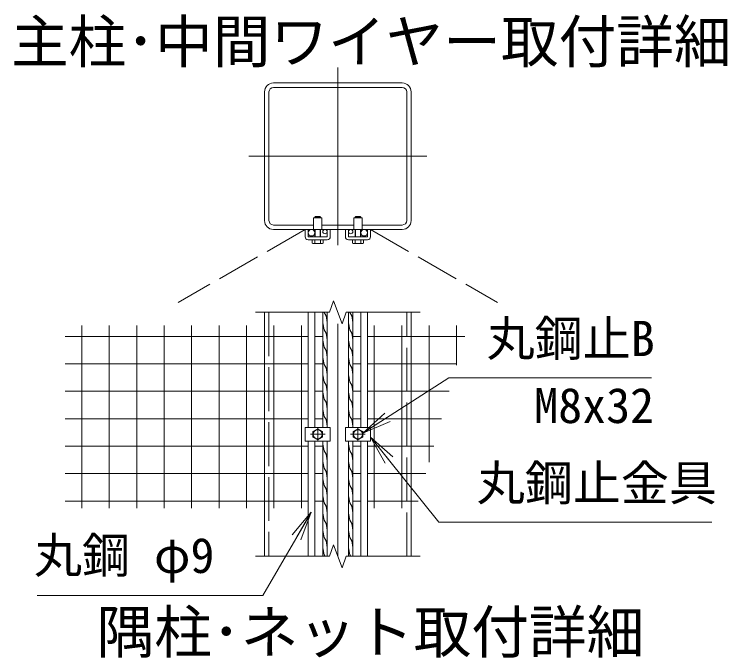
# Model space of a CAD drawing. Units: millimetres at full size; details may follow other scales. Extents: x -16800 to 16800, y -11880 to 11880.
# Drawn here: x 10636 to 14512, y 1031 to 4548 of the extents above; entities that cross this region are included whole.
import ezdxf
from ezdxf.enums import TextEntityAlignment as Align

# ---------------------------------------------------------------- set-up
doc = ezdxf.new("R2010")
doc.units = ezdxf.units.MM
doc.header["$LTSCALE"] = 40
doc.linetypes.add('DASHED', pattern=[7.5, 6, -1.5])
doc.linetypes.add('USER1', pattern=[50.8, 31.75, -6.35, 6.35, -6.35])
for name, color, linetype, lineweight in [('0-0_D-STR1', 1, 'Continuous', 18), ('0-1_D-BMK', 2, 'USER1', 13), ('0-2_D-STR3', 3, 'Continuous', 13), ('0-6_D-STR-DIM', 7, 'Continuous', 13), ('0-7_0', 7, 'Continuous', 18), ('0-9_D-STR-TXT', 7, 'Continuous', 13), ('0-A_D-STR2', 7, 'Continuous', 13), ('0-B_D-TTL-TXT', 7, 'Continuous', 13)]:
    doc.layers.add(name, color=color, linetype=linetype, lineweight=lineweight)
doc.styles.add('ＭＳ ゴシック', font='')
doc.styles.get('ＭＳ ゴシック').set_extended_font_data('MS Gothic')

# ---------------------------------------------------------------- blocks, each defined once
blk = doc.blocks.new('_Open')
at = {"layer": '0-7_0'}
blk.add_line((-40, 6.67), (0, 0), dxfattribs=at)
blk.add_lwpolyline([(-40, -6.67), (0, 0), (-40, 0)], dxfattribs=at)

msp = doc.modelspace()

# ---------------------------------------------------------------- linework, layer by layer
at = {"layer": '0-0_D-STR1'}
for p, q in [((12755.9, 4171.85), (12051.9, 4171.85)), ((12755.9, 4147.85), (12051.9, 4147.85)), ((12003.9, 4123.85), (12003.9, 3419.85)), ((12027.9, 4123.85), (12027.9, 3419.85)), ((12779.9, 3419.85), (12779.9, 4123.85)), ((12803.9, 3419.85), (12803.9, 4123.85)), ((12051.9, 3395.85), (12271.66, 3395.85)), ((12051.9, 3371.85), (12755.9, 3371.85)), ((12316.15, 3395.85), (12491.66, 3395.85)), ((12536.15, 3395.85), (12755.9, 3395.85)), ((12003.9, 2918.64), (12003.9, 1585.31)), ((12803.9, 1585.31), (12803.9, 2918.64))]:
    msp.add_line(p, q, dxfattribs=at)
at = {"layer": '0-0_D-STR1', "linetype": 'DASHED'}
for p, q in [((12027.9, 2918.64), (12027.9, 1585.31)), ((12779.9, 1585.31), (12779.9, 2918.64))]:
    msp.add_line(p, q, dxfattribs=at)
at = {"layer": '0-0_D-STR1'}
for centre, radius, start, end in [((12051.9, 4123.85), 48, 90, 180), ((12051.9, 4123.85), 24, 90, 180), ((12755.9, 4123.85), 48, 0, 90), ((12755.9, 4123.85), 24, 0, 90), ((12051.9, 3419.85), 48, 180, 270), ((12051.9, 3419.85), 24, 180, 270), ((12755.9, 3419.85), 48, 270, 0), ((12755.9, 3419.85), 24, 270, 0)]:
    msp.add_arc(centre, radius, start, end, dxfattribs=at)
at = {"layer": '0-1_D-BMK'}
for p, q in [((12403.9, 4257.35), (12403.9, 3286.36)), ((11918.4, 3771.85), (12889.4, 3771.85)), ((12403.9, 1585.31), (12403.9, 2918.64)), ((12293.9, 2211.97), (12293.9, 2291.97)), ((12513.9, 2211.97), (12513.9, 2291.97)), ((12253.9, 2251.97), (12333.9, 2251.97)), ((12553.9, 2251.97), (12473.9, 2251.97))]:
    msp.add_line(p, q, dxfattribs=at)
at = {"layer": '0-2_D-STR3'}
for p, q in [((12271.5, 3371.85), (12271.9, 3434.65)), ((12315.9, 3434.65), (12271.9, 3434.65)), ((12277.9, 3438.25), (12282.7, 3443.05)), ((12277.9, 3438.25), (12309.9, 3438.25)), ((12277.9, 3434.65), (12277.9, 3438.25)), ((12280.9, 3434.65), (12280.9, 3441.25)), ((12282.7, 3443.05), (12305.1, 3443.05)), ((12309.9, 3438.25), (12305.1, 3443.05)), ((12306.9, 3434.65), (12306.9, 3441.25)), ((12309.9, 3434.65), (12309.9, 3438.25)), ((12315.9, 3434.65), (12316.3, 3371.85)), ((12491.5, 3371.85), (12491.9, 3434.65)), ((12535.9, 3434.65), (12491.9, 3434.65)), ((12497.9, 3438.25), (12502.7, 3443.05)), ((12497.9, 3438.25), (12529.9, 3438.25)), ((12497.9, 3434.65), (12497.9, 3438.25)), ((12500.9, 3434.65), (12500.9, 3441.25)), ((12502.7, 3443.05), (12525.1, 3443.05)), ((12529.9, 3438.25), (12525.1, 3443.05)), ((12526.9, 3434.65), (12526.9, 3441.25)), ((12529.9, 3434.65), (12529.9, 3438.25)), ((12535.9, 3434.65), (12536.3, 3371.85)), ((12225.1, 3371.85), (12241.9, 3371.85)), ((12225.1, 3331.85), (12225.1, 3371.85)), ((12241.9, 3333.85), (12241.9, 3371.85)), ((12277.9, 3331.85), (12277.9, 3371.85)), ((12280.9, 3331.85), (12280.9, 3371.85)), ((12306.9, 3331.85), (12306.9, 3371.85)), ((12309.9, 3331.85), (12309.9, 3371.85)), ((12345.9, 3333.85), (12345.9, 3371.85)), ((12345.9, 3371.85), (12362.7, 3371.85)), ((12362.7, 3331.85), (12362.7, 3371.85)), ((12445.1, 3371.85), (12461.9, 3371.85)), ((12445.1, 3331.85), (12445.1, 3371.85)), ((12461.9, 3333.85), (12461.9, 3371.85)), ((12497.9, 3331.85), (12497.9, 3371.85)), ((12500.9, 3331.85), (12500.9, 3371.85)), ((12526.9, 3331.85), (12526.9, 3371.85)), ((12529.9, 3331.85), (12529.9, 3371.85)), ((12565.9, 3333.85), (12565.9, 3371.85)), ((12565.9, 3371.85), (12582.7, 3371.85)), ((12582.7, 3331.85), (12582.7, 3371.85)), ((12241.9, 3315.05), (12345.9, 3315.05)), ((12243.9, 3331.85), (12343.9, 3331.85)), ((12263.88, 3315.05), (12263.88, 3296.64)), ((12263.88, 3315.05), (12323.92, 3315.05)), ((12268.7, 3293.85), (12263.88, 3296.64)), ((12278.89, 3315.05), (12278.89, 3296.64)), ((12308.91, 3315.05), (12308.91, 3296.64)), ((12319.1, 3293.85), (12323.92, 3296.64)), ((12323.92, 3315.05), (12323.92, 3296.64)), ((12461.9, 3315.05), (12565.9, 3315.05)), ((12463.9, 3331.85), (12563.9, 3331.85)), ((12483.88, 3315.05), (12483.88, 3296.64)), ((12483.88, 3315.05), (12543.92, 3315.05)), ((12488.7, 3293.85), (12483.88, 3296.64)), ((12498.89, 3315.05), (12498.89, 3296.64)), ((12528.91, 3315.05), (12528.91, 3296.64)), ((12539.1, 3293.85), (12543.92, 3296.64)), ((12543.92, 3315.05), (12543.92, 3296.64)), ((12268.7, 3293.85), (12319.1, 3293.85)), ((12488.7, 3293.85), (12539.1, 3293.85)), ((12241.9, 2289.97), (12241.9, 2918.64)), ((12277.9, 2289.97), (12277.9, 2918.64)), ((12321.9, 2289.97), (12321.9, 2918.64)), ((12345.9, 2289.97), (12345.9, 2918.64)), ((12461.9, 2289.97), (12461.9, 2918.64)), ((12485.9, 2289.97), (12485.9, 2918.64)), ((12529.9, 2289.97), (12529.9, 2918.64)), ((12565.9, 2289.97), (12565.9, 2918.64)), ((12225.1, 2289.97), (12362.7, 2289.97)), ((12225.1, 2289.97), (12225.1, 2213.97)), ((12362.7, 2289.97), (12362.7, 2213.97)), ((12582.7, 2289.97), (12445.1, 2289.97)), ((12445.1, 2289.97), (12445.1, 2213.97)), ((12582.7, 2289.97), (12582.7, 2213.97)), ((12267.9, 2266.98), (12293.9, 2282)), ((12267.9, 2236.96), (12267.9, 2266.98)), ((12293.9, 2282), (12319.9, 2266.98)), ((12319.9, 2266.98), (12319.9, 2236.96)), ((12513.9, 2282), (12487.9, 2266.98)), ((12487.9, 2266.98), (12487.9, 2236.96)), ((12539.9, 2266.98), (12513.9, 2282)), ((12539.9, 2236.96), (12539.9, 2266.98)), ((12225.1, 2213.97), (12362.7, 2213.97)), ((12241.9, 1585.31), (12241.9, 2213.97)), ((12293.9, 2221.95), (12267.9, 2236.96)), ((12277.9, 1585.31), (12277.9, 2213.97)), ((12319.9, 2236.96), (12293.9, 2221.95)), ((12321.9, 1585.31), (12321.9, 2213.97)), ((12345.9, 1585.31), (12345.9, 2213.97)), ((12582.7, 2213.97), (12445.1, 2213.97)), ((12461.9, 1585.31), (12461.9, 2213.97)), ((12485.9, 1585.31), (12485.9, 2213.97)), ((12487.9, 2236.96), (12513.9, 2221.95)), ((12513.9, 2221.95), (12539.9, 2236.96)), ((12529.9, 1585.31), (12529.9, 2213.97)), ((12565.9, 1585.31), (12565.9, 2213.97))]:
    msp.add_line(p, q, dxfattribs=at)
for points in [[(12329.28, 2918.64), (12329.53, 2917.4), (12339.61, 2899.74), (12345.9, 2863.3)], [(12469.28, 2918.64), (12469.53, 2917.4), (12479.61, 2899.74), (12485.9, 2863.3)], [(12321.9, 2860.78), (12329.53, 2822.83), (12339.61, 2805.17), (12345.9, 2768.73)], [(12461.9, 2860.78), (12469.53, 2822.83), (12479.61, 2805.17), (12485.9, 2768.73)], [(12321.9, 2766.2), (12329.53, 2728.26), (12339.61, 2710.59), (12345.9, 2674.16)], [(12461.9, 2766.2), (12469.53, 2728.26), (12479.61, 2710.59), (12485.9, 2674.16)], [(12321.9, 2671.63), (12329.53, 2633.69), (12339.61, 2616.02), (12345.9, 2579.59)], [(12461.9, 2671.63), (12469.53, 2633.69), (12479.61, 2616.02), (12485.9, 2579.59)], [(12321.9, 2577.06), (12329.53, 2539.11), (12339.61, 2521.45), (12345.9, 2485.02)], [(12461.9, 2577.06), (12469.53, 2539.11), (12479.61, 2521.45), (12485.9, 2485.02)], [(12321.9, 2482.49), (12329.53, 2444.54), (12339.61, 2426.88), (12345.9, 2390.44)], [(12461.9, 2482.49), (12469.53, 2444.54), (12479.61, 2426.88), (12485.9, 2390.44)], [(12321.9, 2387.92), (12329.53, 2349.97), (12339.61, 2332.31), (12345.9, 2295.87)], [(12461.9, 2387.92), (12469.53, 2349.97), (12479.61, 2332.31), (12485.9, 2295.87)], [(12321.9, 2198.77), (12329.53, 2160.83), (12339.61, 2143.16), (12345.9, 2106.73)], [(12461.9, 2198.77), (12469.53, 2160.83), (12479.61, 2143.16), (12485.9, 2106.73)], [(12321.9, 2104.2), (12329.53, 2066.26), (12339.61, 2048.59), (12345.9, 2012.16)], [(12461.9, 2104.2), (12469.53, 2066.26), (12479.61, 2048.59), (12485.9, 2012.16)], [(12321.9, 2009.63), (12329.53, 1971.68), (12339.61, 1954.02), (12345.9, 1917.59)], [(12461.9, 2009.63), (12469.53, 1971.68), (12479.61, 1954.02), (12485.9, 1917.59)], [(12321.9, 1915.06), (12329.53, 1877.11), (12339.61, 1859.45), (12345.9, 1823.01)], [(12461.9, 1915.06), (12469.53, 1877.11), (12479.61, 1859.45), (12485.9, 1823.01)], [(12321.9, 1820.49), (12329.53, 1782.54), (12339.61, 1764.88), (12345.9, 1728.44)], [(12461.9, 1820.49), (12469.53, 1782.54), (12479.61, 1764.88), (12485.9, 1728.44)], [(12321.9, 1725.92), (12329.53, 1687.97), (12339.61, 1670.31), (12345.9, 1633.87)], [(12461.9, 1725.92), (12469.53, 1687.97), (12479.61, 1670.31), (12485.9, 1633.87)], [(12321.9, 1631.34), (12329.53, 1593.4), (12334.15, 1585.31)], [(12461.9, 1631.34), (12469.53, 1593.4), (12474.15, 1585.31)]]:
    msp.add_lwpolyline(points, dxfattribs=at)
for centre, radius in [((12259.9, 3353.85), 18), ((12333.9, 3359.85), 12), ((12473.9, 3359.85), 12), ((12547.9, 3353.85), 18), ((12293.9, 2251.97), 25), ((12513.9, 2251.97), 25)]:
    msp.add_circle(centre, radius, dxfattribs=at)
for centre, radius, start, end in [((12243.9, 3333.85), 2, 180, 270), ((12243.9, 3333.85), 2, 180, 270), ((12343.9, 3333.85), 2, 270, 0), ((12463.9, 3333.85), 2, 180, 270), ((12463.9, 3333.85), 2, 180, 270), ((12563.9, 3333.85), 2, 270, 0), ((12241.9, 3331.85), 16.8, 180, 270), ((12271.39, 3307.61), 13.29, 235.61585, 304.38415), ((12293.9, 3343.99), 49.68, 252.4121, 287.5879), ((12316.42, 3307.61), 13.29, 235.61585, 304.38415), ((12345.9, 3331.85), 16.8, 270, 0), ((12461.9, 3331.85), 16.8, 180, 270), ((12491.39, 3307.61), 13.29, 235.61585, 304.38415), ((12513.9, 3343.99), 49.68, 252.4121, 287.5879), ((12536.42, 3307.61), 13.29, 235.61585, 304.38415), ((12565.9, 3331.85), 16.8, 270, 0)]:
    msp.add_arc(centre, radius, start, end, dxfattribs=at)
at = {"layer": '0-6_D-STR-DIM'}
for p, q in [((12380.82, 2982.07), (12357.73, 2918.64)), ((12426.99, 2855.21), (12380.82, 2982.07)), ((11953.9, 2918.64), (12357.73, 2918.64)), ((12450.08, 2918.64), (12426.99, 2855.21)), ((12450.08, 2918.64), (12853.9, 2918.64)), ((12380.82, 1648.74), (12357.73, 1585.31)), ((12426.99, 1521.88), (12380.82, 1648.74)), ((11953.9, 1585.31), (12357.73, 1585.31)), ((12450.08, 1585.31), (12426.99, 1521.88)), ((12450.08, 1585.31), (12853.9, 1585.31))]:
    msp.add_line(p, q, dxfattribs=at)
at = {"layer": '0-9_D-STR-TXT'}
for points in [[(14117.2, 2561.39), (13009.95, 2561.39), (12541.58, 2259.65)], [(14446.86, 1771.29), (12955.85, 1771.29), (12583.95, 2235.14)], [(10761.52, 1371.9), (11993.64, 1371.9), (12257.91, 1825.45)]]:
    msp.add_lwpolyline(points, dxfattribs=at)
at = {"layer": '0-A_D-STR2', "linetype": 'DASHED'}
for p, q in [((12225.1, 3371.85), (11532.28, 2971.85)), ((12582.7, 3371.85), (13275.52, 2971.85))]:
    msp.add_line(p, q, dxfattribs=at)
at = {"layer": '0-A_D-STR2'}
for p, q in [((11005.26, 1848.23), (11005.26, 2846.89)), ((11155.26, 1848.23), (11155.26, 2846.89)), ((11305.26, 1848.23), (11305.26, 2846.89)), ((11455.26, 1848.23), (11455.26, 2846.89)), ((11605.26, 1848.23), (11605.26, 2846.89)), ((11755.26, 1848.23), (11755.26, 2846.89)), ((11905.26, 1848.23), (11905.26, 2846.89)), ((12055.26, 1848.23), (12055.26, 2846.89)), ((12205.26, 1848.23), (12205.26, 2846.89)), ((12602.54, 1848.23), (12602.54, 2846.89)), ((12752.54, 1848.23), (12752.54, 2846.89)), ((12902.54, 2099.6), (12902.54, 2846.89)), ((13052.54, 2629.95), (13052.54, 2846.89)), ((10914.91, 2787.24), (12241.9, 2787.24)), ((12277.9, 2787.24), (12321.9, 2787.24)), ((12529.9, 2787.24), (12485.9, 2787.24)), ((13097.03, 2787.24), (12565.9, 2787.24)), ((10914.91, 2637.24), (12241.9, 2637.24)), ((12277.9, 2637.24), (12321.9, 2637.24)), ((12529.9, 2637.24), (12485.9, 2637.24)), ((13054.6, 2637.24), (12565.9, 2637.24)), ((10914.91, 2487.24), (12241.9, 2487.24)), ((12277.9, 2487.24), (12321.9, 2487.24)), ((12529.9, 2487.24), (12485.9, 2487.24)), ((13012.18, 2487.24), (12565.9, 2487.24)), ((10914.91, 2337.24), (12241.9, 2337.24)), ((12277.9, 2337.24), (12321.9, 2337.24)), ((12529.9, 2337.24), (12485.9, 2337.24)), ((12969.75, 2337.24), (12565.9, 2337.24)), ((10914.91, 2187.24), (12241.9, 2187.24)), ((12277.9, 2187.24), (12321.9, 2187.24)), ((12529.9, 2187.24), (12485.9, 2187.24)), ((12927.33, 2187.24), (12565.9, 2187.24)), ((10914.91, 2037.24), (12241.9, 2037.24)), ((12277.9, 2037.24), (12321.9, 2037.24)), ((12529.9, 2037.24), (12485.9, 2037.24)), ((12884.9, 2037.24), (12565.9, 2037.24)), ((10914.91, 1887.24), (12241.9, 1887.24)), ((12277.9, 1887.24), (12321.9, 1887.24)), ((12529.9, 1887.24), (12485.9, 1887.24)), ((12842.48, 1887.24), (12565.9, 1887.24))]:
    msp.add_line(p, q, dxfattribs=at)

# ---------------------------------------------------------------- block references
at = {"layer": '0-9_D-STR-TXT', "xscale": 4, "yscale": 4}
for p, rotation in [((12539.9, 2258.56), 212.7918), ((12582.7, 2236.7), 128.72125), ((12258.92, 1827.18), 59.77232)]:
    msp.add_blockref('_Open', p, dxfattribs=dict(at, rotation=rotation))

# ---------------------------------------------------------------- texts
at = {"layer": '0-9_D-STR-TXT', "style": 'ＭＳ ゴシック'}
for s, p in [('丸鋼止B', (13216.69, 2621.89)), ('M8x32', (13476.59, 2255.77)), ('丸鋼止金具', (13162.6, 1832.29)), ('丸鋼 φ9', (10744.26, 1436.46))]:
    msp.add_text(s, height=192.4, dxfattribs=at).set_placement(p, align=Align.BOTTOM_LEFT)
at = {"layer": '0-B_D-TTL-TXT', "style": 'ＭＳ ゴシック'}
for s, p in [('主柱･中間ワイヤー取付詳細', (10618.69, 4213.59)), ('隅柱･ネット取付詳細', (11086.5, 987.21))]:
    msp.add_text(s, height=230.8, dxfattribs=at).set_placement(p, align=Align.BOTTOM_LEFT)

doc.saveas('drawing.dxf')
